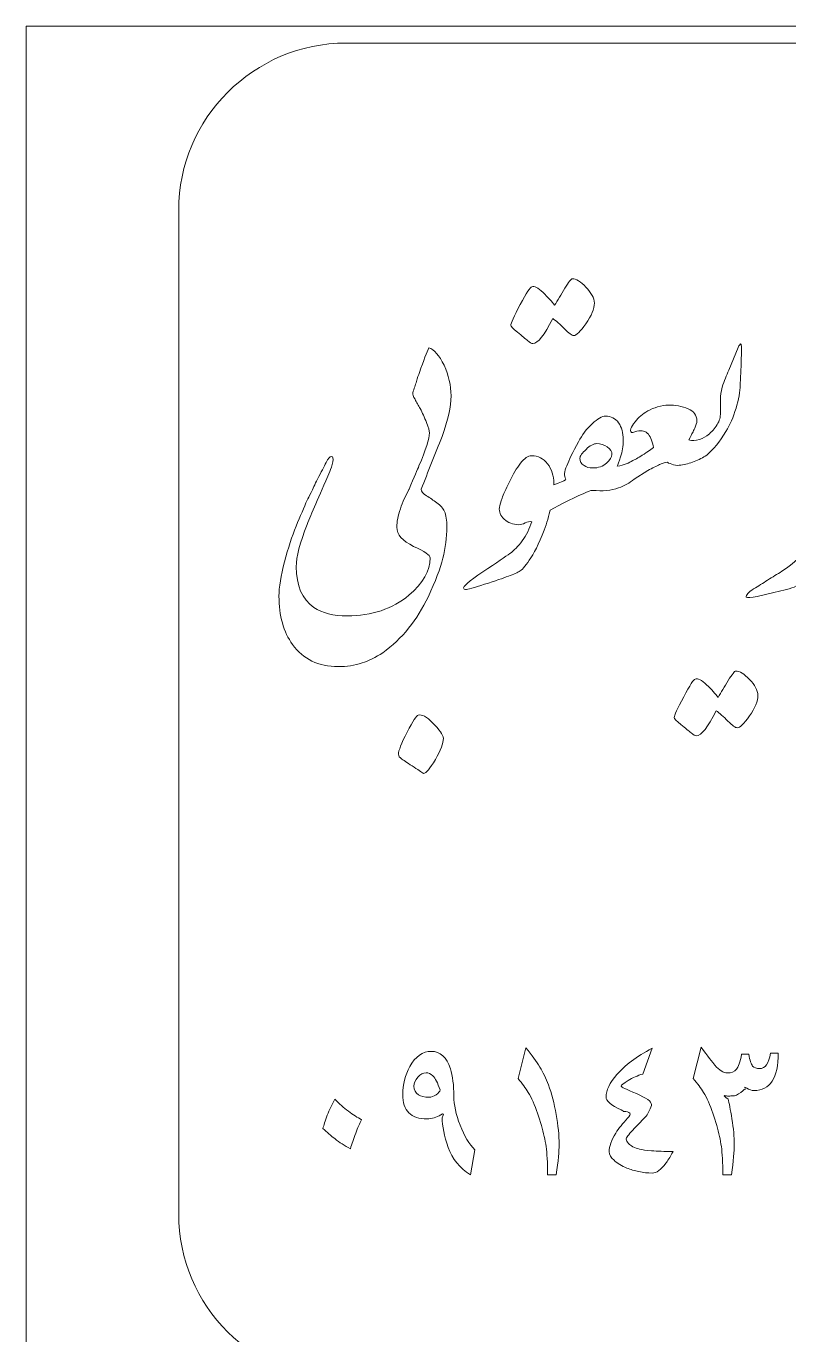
# Model space of a CAD drawing. Header units: millimetres. Extents: x 62 to 462, y 96 to 456.
# Drawn here: x 62.31 to 84.81, y 417.17 to 455.8 of the extents above; entities that cross this region are included whole.
import ezdxf

# ---------------------------------------------------------------- set-up
doc = ezdxf.new("R2010")
doc.units = ezdxf.units.MM
doc.header["$MEASUREMENT"] = 0
doc.layers.add('Layer 1', color=7, linetype='Continuous')

msp = doc.modelspace()

# ---------------------------------------------------------------- linework, layer by layer
at = {"layer": 'Layer 1', "color": 242, "lineweight": 18}
msp.add_lwpolyline([(62.3067, 95.8033), (462.3067, 95.8033), (462.3067, 455.8033), (62.3067, 455.8033), (62.3067, 95.8033)], close=True, dxfattribs=at)
at = {"layer": 'Layer 1', "color": 250, "lineweight": 18}
for points, knots in [([(71.7442, 455.3033), (71.7442, 455.3033), (101.3692, 455.3033), (101.3692, 455.3033), (104.0887, 455.3033), (106.3067, 453.0853), (106.3067, 450.3658), (106.3067, 450.3658), (106.3067, 420.7408), (106.3067, 420.7408), (106.3067, 418.0213), (104.0887, 415.8033), (101.3692, 415.8033), (101.3692, 415.8033), (71.7442, 415.8033), (71.7442, 415.8033), (69.0247, 415.8033), (66.8067, 418.0213), (66.8067, 420.7408), (66.8067, 420.7408), (66.8067, 450.3658), (66.8067, 450.3658), (66.8067, 453.0853), (69.0247, 455.3033), (71.7442, 455.3033)], [0, 0, 0, 0, 0.125, 0.125, 0.125, 0.25, 0.25, 0.25, 0.375, 0.375, 0.375, 0.5, 0.5, 0.5, 0.625, 0.625, 0.625, 0.75, 0.75, 0.75, 0.875, 0.875, 0.875, 1, 1, 1, 1]), ([(76.6061, 446.9703), (76.6061, 447.0307), (76.6989, 447.2328), (76.8847, 447.5834), (77.0705, 447.9318), (77.1843, 448.106), (77.2237, 448.106), (77.3005, 448.1385), (77.4142, 448.0828), (77.5606, 447.9411), (77.7092, 447.7971), (77.8207, 447.6717), (77.8973, 447.5625), (77.9879, 447.7112), (78.0901, 447.8807), (78.2016, 448.0665), (78.3131, 448.2523), (78.385, 448.3452), (78.4222, 448.3452), (78.5359, 448.3452), (78.6707, 448.2615), (78.8263, 448.0967), (78.9843, 447.9318), (79.0655, 447.7762), (79.0748, 447.6298), (79.0748, 447.458), (78.9912, 447.2536), (78.824, 447.0191), (78.6591, 446.7868), (78.5406, 446.6707), (78.4617, 446.6707), (78.4129, 446.6707), (78.3223, 446.738), (78.1899, 446.8681), (78.0599, 447.0005), (77.9437, 447.1027), (77.8439, 447.1747), (77.5977, 446.68), (77.4026, 446.4338), (77.2586, 446.4338), (77.2215, 446.4338), (77.1704, 446.4617), (77.1007, 446.5221), (77.038, 446.5755), (76.9404, 446.6568), (76.8057, 446.766), (76.671, 446.8751), (76.6061, 446.9424), (76.6061, 446.9703)], [0, 0, 0, 0, 0.0625, 0.0625, 0.0625, 0.125, 0.125, 0.125, 0.1875, 0.1875, 0.1875, 0.25, 0.25, 0.25, 0.3125, 0.3125, 0.3125, 0.375, 0.375, 0.375, 0.4375, 0.4375, 0.4375, 0.5, 0.5, 0.5, 0.5625, 0.5625, 0.5625, 0.625, 0.625, 0.625, 0.6875, 0.6875, 0.6875, 0.75, 0.75, 0.75, 0.8125, 0.8125, 0.8125, 0.875, 0.875, 0.875, 0.9375, 0.9375, 0.9375, 1, 1, 1, 1]), ([(74.2302, 440.1075), (74.2302, 440.1842), (74.0676, 440.2979), (73.7401, 440.4466), (73.408, 440.6022), (73.2431, 440.7903), (73.2431, 441.0133), (73.2431, 441.1712), (73.278, 441.3523), (73.35, 441.5543), (73.4197, 441.7541), (73.5032, 441.9469), (73.6032, 442.1281), (73.6032, 442.1281), (73.6055, 442.1322), (73.6055, 442.1322), (73.6055, 442.1322), (73.6054, 442.1327), (73.6054, 442.1327), (73.7587, 442.495), (73.8563, 442.7249), (73.898, 442.8201), (74.1024, 443.2963), (74.2046, 443.6214), (74.2046, 443.7933), (74.2046, 443.8514), (74.1767, 443.9536), (74.121, 444.0998), (74.0583, 444.2577), (73.9979, 444.3972), (73.9375, 444.5132), (73.912, 444.5597), (73.8841, 444.6038), (73.8563, 444.6502), (73.8283, 444.6967), (73.8051, 444.7408), (73.7819, 444.7873), (73.7262, 444.8686), (73.7053, 444.9313), (73.7146, 444.9777), (73.7541, 445.1031), (73.7912, 445.217), (73.8237, 445.3168), (73.8539, 445.4166), (73.8841, 445.5026), (73.912, 445.5745), (74.0327, 445.9392), (74.1257, 446.183), (74.1906, 446.3108), (74.344, 446.2597), (74.4949, 446.0879), (74.6389, 445.7929), (74.7759, 445.4979), (74.8433, 445.196), (74.8433, 444.8894), (74.8433, 444.5712), (74.755, 444.1718), (74.5785, 443.6911), (74.474, 443.4333), (74.3695, 443.1731), (74.2673, 442.9108), (74.1652, 442.6507), (74.0652, 442.3906), (73.9654, 442.1327), (73.9654, 442.1327), (73.9648, 442.1315), (73.9648, 442.1315), (73.9648, 442.1315), (73.9654, 442.1281), (73.9654, 442.1281), (73.9654, 442.0654), (74.0165, 442.0003), (74.1187, 441.9376), (74.2209, 441.8749), (74.3231, 441.8052), (74.4276, 441.7309), (74.5321, 441.6543), (74.6065, 441.5706), (74.6529, 441.4754), (74.697, 441.371), (74.7202, 441.2176), (74.7202, 441.0133), (74.7202, 440.7137), (74.6807, 440.4071), (74.6041, 440.0935), (74.5275, 439.7893), (74.3835, 439.413), (74.1744, 438.9648), (73.8446, 438.2704), (73.3964, 437.7177), (72.8274, 437.3043), (72.6207, 437.1719), (72.4164, 437.0721), (72.2166, 437.0047), (71.9983, 436.9327), (71.7638, 436.8955), (71.5152, 436.8955), (70.93, 436.8955), (70.4818, 437.1138), (70.1682, 437.5481), (69.9011, 437.9197), (69.7664, 438.3982), (69.7664, 438.9787), (69.7664, 439.2366), (69.8199, 439.5733), (69.929, 439.9914), (70.0382, 440.3955), (70.152, 440.7439), (70.2705, 441.0388), (70.3981, 441.343), (70.505, 441.6008), (70.5955, 441.8075), (70.6234, 441.8586), (70.6629, 441.9352), (70.7117, 442.0374), (70.7627, 442.1374), (70.8254, 442.2721), (70.9022, 442.4346), (70.9579, 442.5344), (71.0066, 442.625), (71.0484, 442.7064), (71.0925, 442.7876), (71.1274, 442.8619), (71.1553, 442.9246), (71.2226, 443.0477), (71.2738, 443.1058), (71.3109, 443.1012), (71.3619, 443.0919), (71.3736, 443.0407), (71.3527, 442.9455), (71.3295, 442.8318), (71.2992, 442.7342), (71.2644, 442.6529), (70.9416, 441.9074), (70.7187, 441.3895), (70.5955, 441.0946), (70.3842, 440.5534), (70.2774, 440.1377), (70.2774, 439.8427), (70.2774, 439.283), (70.4492, 438.8859), (70.7929, 438.6444), (71.0484, 438.4771), (71.3759, 438.3935), (71.78, 438.3935), (72.5069, 438.3935), (73.1131, 438.5979), (73.6032, 439.0043), (74.0212, 439.355), (74.2302, 439.7219), (74.2302, 440.1075)], [0, 0, 0, 0, 0.02, 0.02, 0.02, 0.04, 0.04, 0.04, 0.06, 0.06, 0.06, 0.08, 0.08, 0.08, 0.1, 0.1, 0.1, 0.12, 0.12, 0.12, 0.14, 0.14, 0.14, 0.16, 0.16, 0.16, 0.18, 0.18, 0.18, 0.2, 0.2, 0.2, 0.22, 0.22, 0.22, 0.24, 0.24, 0.24, 0.26, 0.26, 0.26, 0.28, 0.28, 0.28, 0.3, 0.3, 0.3, 0.32, 0.32, 0.32, 0.34, 0.34, 0.34, 0.36, 0.36, 0.36, 0.38, 0.38, 0.38, 0.4, 0.4, 0.4, 0.42, 0.42, 0.42, 0.44, 0.44, 0.44, 0.46, 0.46, 0.46, 0.48, 0.48, 0.48, 0.5, 0.5, 0.5, 0.52, 0.52, 0.52, 0.54, 0.54, 0.54, 0.56, 0.56, 0.56, 0.58, 0.58, 0.58, 0.6, 0.6, 0.6, 0.62, 0.62, 0.62, 0.64, 0.64, 0.64, 0.66, 0.66, 0.66, 0.68, 0.68, 0.68, 0.7, 0.7, 0.7, 0.72, 0.72, 0.72, 0.74, 0.74, 0.74, 0.76, 0.76, 0.76, 0.78, 0.78, 0.78, 0.8, 0.8, 0.8, 0.82, 0.82, 0.82, 0.84, 0.84, 0.84, 0.86, 0.86, 0.86, 0.88, 0.88, 0.88, 0.9, 0.9, 0.9, 0.92, 0.92, 0.92, 0.94, 0.94, 0.94, 0.96, 0.96, 0.96, 0.98, 0.98, 0.98, 1, 1, 1, 1]), ([(82.389, 443.712), (82.4981, 443.7887), (82.591, 443.8839), (82.6676, 443.9976), (82.7489, 444.1115), (82.7908, 444.2252), (82.7908, 444.3391), (82.7908, 444.3391), (82.7908, 444.7873), (82.7908, 444.7873), (82.7908, 444.8964), (82.8093, 445.0172), (82.8442, 445.1473), (82.9092, 445.3284), (82.9742, 445.4956), (83.0416, 445.6443), (83.0416, 445.6443), (83.3203, 446.3177), (83.3203, 446.3177), (83.3249, 446.3503), (83.3481, 446.3875), (83.3899, 446.427), (83.4086, 446.427), (83.4155, 446.3804), (83.4155, 446.2853), (83.4155, 446.2853), (83.4039, 445.8022), (83.4039, 445.8022), (83.4039, 445.8022), (83.376, 445.217), (83.376, 445.217), (83.376, 445.0126), (83.3342, 444.7803), (83.2529, 444.5226), (83.1763, 444.2624), (83.0764, 444.0348), (82.9533, 443.8351), (82.7683, 443.532), (82.5809, 443.3003), (82.3912, 443.1425), (82.3912, 443.1425), (82.389, 443.1383), (82.389, 443.1383), (82.2797, 443.0663), (82.1567, 443.0036), (82.022, 442.9525), (81.8849, 442.8991), (81.7526, 442.8643), (81.6272, 442.8457), (81.5575, 442.8318), (81.4855, 442.8364), (81.4089, 442.855), (81.3322, 442.8759), (81.2718, 442.8991), (81.2323, 442.927), (81.1766, 442.927), (81.1, 442.9038), (81.0001, 442.8596), (80.9048, 442.8178), (80.7864, 442.7598), (80.6471, 442.6831), (80.6471, 442.6831), (80.2453, 442.43), (80.2453, 442.43), (80.2453, 442.43), (80.2448, 442.4317), (80.2448, 442.4317), (80.1172, 442.3183), (79.964, 442.2324), (79.7831, 442.1744), (79.5787, 442.0955), (79.321, 442.0723), (79.0075, 442.0978), (78.9424, 442.0978), (78.6521, 441.9701), (78.1296, 441.71), (78.1296, 441.71), (77.7706, 441.5121), (77.7706, 441.5121), (77.7706, 441.5121), (77.7441, 441.4081), (77.7441, 441.4081), (77.7162, 441.2942), (77.6813, 441.1851), (77.6465, 441.0853), (77.4862, 440.6463), (77.34, 440.3211), (77.2029, 440.1121), (77.0682, 439.9031), (76.9614, 439.7754), (76.8847, 439.7243), (76.8058, 439.6755), (76.692, 439.6221), (76.5363, 439.564), (76.3831, 439.5083), (76.1485, 439.4293), (75.8326, 439.3271), (75.5168, 439.2249), (75.331, 439.1739), (75.2707, 439.1739), (75.2358, 439.1739), (75.2172, 439.1832), (75.2172, 439.2017), (75.1801, 439.2505), (75.3682, 439.4154), (75.7816, 439.6918), (76.195, 439.9681), (76.4621, 440.1493), (76.5805, 440.2352), (76.7013, 440.3211), (76.8244, 440.4466), (76.9474, 440.6137), (77.0728, 440.7787), (77.1658, 440.9668), (77.2238, 441.1735), (77.1611, 441.1828), (77.0961, 441.1712), (77.0311, 441.1363), (76.9637, 441.1038), (76.8987, 441.0853), (76.8359, 441.0853), (76.6688, 441.0899), (76.5271, 441.1456), (76.4133, 441.2502), (76.3018, 441.3523), (76.253, 441.4684), (76.2716, 441.5962), (76.2902, 441.6728), (76.3157, 441.7634), (76.3506, 441.8656), (76.3831, 441.9678), (76.4551, 442.1303), (76.5643, 442.351), (76.6734, 442.5739), (76.7825, 442.7574), (76.894, 442.9014), (77.0055, 443.0477), (77.1146, 443.1197), (77.2238, 443.1197), (77.4096, 443.1197), (77.5652, 443.0407), (77.6906, 442.8828), (77.816, 442.7226), (77.8765, 442.5322), (77.8765, 442.3115), (77.8765, 442.3115), (77.8761, 442.2649), (77.8761, 442.2649), (77.8761, 442.2649), (78.0042, 442.3092), (78.0042, 442.3092), (78.1551, 442.3649), (78.2318, 442.4044), (78.2318, 442.4322), (78.2038, 442.4786), (78.1899, 442.5344), (78.1899, 442.6018), (78.1992, 442.6621), (78.2224, 442.7365), (78.2596, 442.827), (78.3223, 442.9942), (78.4385, 443.2311), (78.6056, 443.5354), (78.7101, 443.7351), (78.8425, 443.9116), (79.0075, 444.065), (79.17, 444.2158), (79.3024, 444.2902), (79.4023, 444.2902), (79.5602, 444.2902), (79.6902, 444.2229), (79.7901, 444.0928), (79.8807, 443.965), (79.9248, 443.7978), (79.9248, 443.5888), (79.9248, 443.403), (79.8993, 443.2358), (79.8481, 443.0895), (79.7947, 442.9409), (79.7622, 442.8502), (79.7483, 442.8131), (79.7483, 442.8131), (79.8296, 442.827), (79.8296, 442.827), (80.0061, 442.8712), (80.1455, 442.9315), (80.2453, 443.0036), (80.2453, 443.0036), (80.2495, 442.9965), (80.2495, 442.9965), (80.3306, 443.0386), (80.4453, 443.1075), (80.5913, 443.2057), (80.6239, 443.2243), (80.6982, 443.2777), (80.8167, 443.3636), (80.8167, 443.4356), (80.7841, 443.5401), (80.7214, 443.6772), (80.654, 443.8002), (80.5612, 443.8606), (80.4427, 443.8606), (80.3661, 443.8606), (80.2871, 443.8421), (80.2035, 443.8049), (80.1455, 443.8049), (80.1269, 443.8444), (80.1501, 443.921), (80.1687, 443.9768), (80.2082, 444.0441), (80.2731, 444.1254), (80.3731, 444.2531), (80.4961, 444.3599), (80.6471, 444.4458), (80.7423, 444.497), (80.8399, 444.5341), (80.9397, 444.562), (81.0628, 444.5992), (81.165, 444.6178), (81.2532, 444.6178), (81.4599, 444.6178), (81.655, 444.5805), (81.8385, 444.5085), (82.0103, 444.4412), (82.0963, 444.3228), (82.0963, 444.1532), (82.0963, 444.0952), (82.0754, 444.0232), (82.0359, 443.9373), (82.0127, 443.8861), (81.9918, 443.8397), (81.9708, 443.8002), (81.95, 443.7584), (81.9128, 443.6911), (81.8571, 443.5959), (81.8896, 443.5679), (81.9662, 443.5657), (82.0893, 443.5842), (82.2124, 443.6052), (82.3122, 443.6469), (82.389, 443.712)], [0, 0, 0, 0, 0.0125, 0.0125, 0.0125, 0.025, 0.025, 0.025, 0.0375, 0.0375, 0.0375, 0.05, 0.05, 0.05, 0.0625, 0.0625, 0.0625, 0.075, 0.075, 0.075, 0.0875, 0.0875, 0.0875, 0.1, 0.1, 0.1, 0.1125, 0.1125, 0.1125, 0.125, 0.125, 0.125, 0.1375, 0.1375, 0.1375, 0.15, 0.15, 0.15, 0.1625, 0.1625, 0.1625, 0.175, 0.175, 0.175, 0.1875, 0.1875, 0.1875, 0.2, 0.2, 0.2, 0.2125, 0.2125, 0.2125, 0.225, 0.225, 0.225, 0.2375, 0.2375, 0.2375, 0.25, 0.25, 0.25, 0.2625, 0.2625, 0.2625, 0.275, 0.275, 0.275, 0.2875, 0.2875, 0.2875, 0.3, 0.3, 0.3, 0.3125, 0.3125, 0.3125, 0.325, 0.325, 0.325, 0.3375, 0.3375, 0.3375, 0.35, 0.35, 0.35, 0.3625, 0.3625, 0.3625, 0.375, 0.375, 0.375, 0.3875, 0.3875, 0.3875, 0.4, 0.4, 0.4, 0.4125, 0.4125, 0.4125, 0.425, 0.425, 0.425, 0.4375, 0.4375, 0.4375, 0.45, 0.45, 0.45, 0.4625, 0.4625, 0.4625, 0.475, 0.475, 0.475, 0.4875, 0.4875, 0.4875, 0.5, 0.5, 0.5, 0.5125, 0.5125, 0.5125, 0.525, 0.525, 0.525, 0.5375, 0.5375, 0.5375, 0.55, 0.55, 0.55, 0.5625, 0.5625, 0.5625, 0.575, 0.575, 0.575, 0.5875, 0.5875, 0.5875, 0.6, 0.6, 0.6, 0.6125, 0.6125, 0.6125, 0.625, 0.625, 0.625, 0.6375, 0.6375, 0.6375, 0.65, 0.65, 0.65, 0.6625, 0.6625, 0.6625, 0.675, 0.675, 0.675, 0.6875, 0.6875, 0.6875, 0.7, 0.7, 0.7, 0.7125, 0.7125, 0.7125, 0.725, 0.725, 0.725, 0.7375, 0.7375, 0.7375, 0.75, 0.75, 0.75, 0.7625, 0.7625, 0.7625, 0.775, 0.775, 0.775, 0.7875, 0.7875, 0.7875, 0.8, 0.8, 0.8, 0.8125, 0.8125, 0.8125, 0.825, 0.825, 0.825, 0.8375, 0.8375, 0.8375, 0.85, 0.85, 0.85, 0.8625, 0.8625, 0.8625, 0.875, 0.875, 0.875, 0.8875, 0.8875, 0.8875, 0.9, 0.9, 0.9, 0.9125, 0.9125, 0.9125, 0.925, 0.925, 0.925, 0.9375, 0.9375, 0.9375, 0.95, 0.95, 0.95, 0.9625, 0.9625, 0.9625, 0.975, 0.975, 0.975, 0.9875, 0.9875, 0.9875, 1, 1, 1, 1]), ([(87.6912, 443.4262), (87.805, 443.5215), (87.9676, 443.6516), (88.1812, 443.8211), (88.3903, 443.979), (88.532, 444.0835), (88.6109, 444.1323), (88.6109, 444.1323), (89.0986, 444.4528), (89.0986, 444.4528), (89.0871, 444.4621), (89.0383, 444.4922), (88.957, 444.541), (88.8943, 444.5736), (88.8617, 444.6177), (88.8617, 444.6781), (88.9802, 444.9405), (89.1428, 445.2007), (89.3518, 445.4608), (89.5561, 445.7046), (89.6746, 445.8161), (89.7118, 445.7929), (90.0787, 445.6675), (90.2971, 445.5862), (90.3644, 445.556), (90.6059, 445.4421), (90.7267, 445.3121), (90.7267, 445.1681), (90.7267, 445.0683), (90.6802, 444.9382), (90.5897, 444.7803), (90.4898, 444.6247), (90.376, 444.4922), (90.2505, 444.3785), (90.1089, 444.2601), (89.944, 444.1648), (89.7535, 444.0928), (89.2589, 443.9256), (88.8548, 443.7584), (88.5389, 443.5912), (88.2281, 443.4289), (87.9487, 443.2374), (87.7032, 443.0146), (87.7032, 443.0146), (87.6935, 442.999), (87.6935, 442.999), (87.6425, 442.9687), (87.61, 442.9385), (87.5937, 442.9107), (87.5774, 442.8828), (87.5705, 442.8689), (87.5705, 442.8643), (87.61, 442.8735), (87.7818, 442.9038), (88.0814, 442.9595), (88.302, 442.9943), (88.4879, 443.0129), (88.6387, 443.0129), (88.8547, 443.0129), (89.0335, 442.999), (89.1682, 442.9734), (89.3099, 442.9455), (89.3797, 442.8806), (89.3797, 442.776), (89.3797, 442.7342), (89.3541, 442.6576), (89.3053, 442.5437), (89.2403, 442.4253), (89.159, 442.3068), (89.0591, 442.1908), (88.9918, 442.1118), (88.7502, 441.9886), (88.3345, 441.8168), (87.9211, 441.6426), (87.6657, 441.5265), (87.5705, 441.4662), (87.4752, 441.4034), (87.4032, 441.3523), (87.3521, 441.3129), (87.3247, 441.2767), (87.2947, 441.2497), (87.2623, 441.2327), (87.1914, 441.1513), (87.182, 441.0867), (87.236, 441.0388), (87.2894, 440.9877), (87.38, 440.9621), (87.5078, 440.9599), (87.6354, 440.9575), (87.7284, 440.9575), (87.7864, 440.9575), (87.877, 440.9482), (87.9235, 440.8948), (87.9235, 440.7996), (87.9235, 440.7322), (87.8863, 440.5883), (87.8143, 440.3723), (87.6866, 439.9914), (87.5217, 439.6987), (87.3173, 439.4944), (87.1037, 439.2807), (86.8714, 439.1739), (86.616, 439.1739), (86.3767, 439.1739), (86.1886, 439.2946), (86.0516, 439.5338), (85.9473, 439.7243), (85.8834, 439.9456), (85.862, 440.1972), (85.7696, 440.058), (85.6447, 439.8755), (85.4871, 439.6499), (85.3919, 439.5315), (85.3107, 439.4479), (85.241, 439.3991), (85.1504, 439.3341), (85.0598, 439.283), (84.9669, 439.2459), (84.8741, 439.2064), (84.7719, 439.1762), (84.6604, 439.1507), (84.5489, 439.1251), (84.4398, 439.0995), (84.3306, 439.0717), (84.3306, 439.0717), (83.8801, 438.9625), (83.8801, 438.9625), (83.6989, 438.9323), (83.5874, 438.9277), (83.5479, 438.9486), (83.5479, 439.0136), (83.6222, 439.0926), (83.7732, 439.1878), (83.9079, 439.2737), (84.0473, 439.362), (84.1866, 439.4503), (84.3283, 439.5385), (84.4676, 439.6245), (84.6093, 439.7104), (84.9669, 439.9612), (85.2363, 440.1957), (85.4129, 440.4117), (85.5476, 440.5813), (85.6544, 440.7276), (85.7311, 440.8553), (85.7821, 440.9273), (85.8565, 441.0527), (85.9563, 441.2293), (85.9563, 441.2293), (86.0222, 441.3641), (86.0222, 441.3641), (86.0379, 441.401), (86.0547, 441.4364), (86.0725, 441.4708), (86.0807, 441.4873), (86.089, 441.5032), (86.0976, 441.5187), (86.0976, 441.5187), (86.2489, 441.8285), (86.2489, 441.8285), (86.3163, 441.9678), (86.3837, 442.0816), (86.4464, 442.1675), (86.5044, 442.2535), (86.5602, 442.2953), (86.6089, 442.2906), (86.6554, 442.2674), (86.6693, 442.2233), (86.6507, 442.1536), (86.5997, 442.0049), (86.5694, 441.9074), (86.5555, 441.861), (86.504, 441.6896), (86.4703, 441.554), (86.4554, 441.456), (86.4783, 441.0452), (86.5453, 440.8225), (86.6577, 440.7857), (86.7065, 440.8367), (86.7785, 440.9459), (86.869, 441.1131), (86.9225, 441.213), (86.9643, 441.2803), (86.9898, 441.3175), (86.9966, 441.326), (87.0043, 441.3332), (87.0131, 441.3395), (87.054, 441.3897), (87.1045, 441.443), (87.1616, 441.4963), (87.3033, 441.6241), (87.4451, 441.7332), (87.5913, 441.8285), (87.7772, 441.9515), (87.956, 442.0584), (88.1278, 442.1489), (88.1417, 442.1582), (88.2393, 442.207), (88.4205, 442.2929), (88.4205, 442.337), (88.3484, 442.3695), (88.2022, 442.3882), (88.0768, 442.3928), (87.9048, 442.3882), (87.6935, 442.3742), (87.6935, 442.3742), (86.9852, 442.3185), (86.9852, 442.3185), (86.9527, 442.3185), (86.9434, 442.3463), (86.9573, 442.3997), (86.9852, 442.5182), (87.0735, 442.6901), (87.2267, 442.9107), (87.3757, 443.1307), (87.5292, 443.2987), (87.6872, 443.4169), (87.6872, 443.4169), (87.6912, 443.4262), (87.6912, 443.4262)], [0, 0, 0, 0, 0.0136986, 0.0136986, 0.0136986, 0.0273973, 0.0273973, 0.0273973, 0.0410959, 0.0410959, 0.0410959, 0.0547945, 0.0547945, 0.0547945, 0.0684932, 0.0684932, 0.0684932, 0.0821918, 0.0821918, 0.0821918, 0.0958904, 0.0958904, 0.0958904, 0.109589, 0.109589, 0.109589, 0.1232877, 0.1232877, 0.1232877, 0.1369863, 0.1369863, 0.1369863, 0.1506849, 0.1506849, 0.1506849, 0.1643836, 0.1643836, 0.1643836, 0.1780822, 0.1780822, 0.1780822, 0.1917808, 0.1917808, 0.1917808, 0.2054795, 0.2054795, 0.2054795, 0.2191781, 0.2191781, 0.2191781, 0.2328767, 0.2328767, 0.2328767, 0.2465753, 0.2465753, 0.2465753, 0.260274, 0.260274, 0.260274, 0.2739726, 0.2739726, 0.2739726, 0.2876712, 0.2876712, 0.2876712, 0.3013699, 0.3013699, 0.3013699, 0.3150685, 0.3150685, 0.3150685, 0.3287671, 0.3287671, 0.3287671, 0.3424658, 0.3424658, 0.3424658, 0.3561644, 0.3561644, 0.3561644, 0.369863, 0.369863, 0.369863, 0.3835616, 0.3835616, 0.3835616, 0.3972603, 0.3972603, 0.3972603, 0.4109589, 0.4109589, 0.4109589, 0.4246575, 0.4246575, 0.4246575, 0.4383562, 0.4383562, 0.4383562, 0.4520548, 0.4520548, 0.4520548, 0.4657534, 0.4657534, 0.4657534, 0.4794521, 0.4794521, 0.4794521, 0.4931507, 0.4931507, 0.4931507, 0.5068493, 0.5068493, 0.5068493, 0.5205479, 0.5205479, 0.5205479, 0.5342466, 0.5342466, 0.5342466, 0.5479452, 0.5479452, 0.5479452, 0.5616438, 0.5616438, 0.5616438, 0.5753425, 0.5753425, 0.5753425, 0.5890411, 0.5890411, 0.5890411, 0.6027397, 0.6027397, 0.6027397, 0.6164384, 0.6164384, 0.6164384, 0.630137, 0.630137, 0.630137, 0.6438356, 0.6438356, 0.6438356, 0.6575342, 0.6575342, 0.6575342, 0.6712329, 0.6712329, 0.6712329, 0.6849315, 0.6849315, 0.6849315, 0.6986301, 0.6986301, 0.6986301, 0.7123288, 0.7123288, 0.7123288, 0.7260274, 0.7260274, 0.7260274, 0.739726, 0.739726, 0.739726, 0.7534247, 0.7534247, 0.7534247, 0.7671233, 0.7671233, 0.7671233, 0.7808219, 0.7808219, 0.7808219, 0.7945205, 0.7945205, 0.7945205, 0.8082192, 0.8082192, 0.8082192, 0.8219178, 0.8219178, 0.8219178, 0.8356164, 0.8356164, 0.8356164, 0.8493151, 0.8493151, 0.8493151, 0.8630137, 0.8630137, 0.8630137, 0.8767123, 0.8767123, 0.8767123, 0.890411, 0.890411, 0.890411, 0.9041096, 0.9041096, 0.9041096, 0.9178082, 0.9178082, 0.9178082, 0.9315068, 0.9315068, 0.9315068, 0.9452055, 0.9452055, 0.9452055, 0.9589041, 0.9589041, 0.9589041, 0.9726027, 0.9726027, 0.9726027, 0.9863014, 0.9863014, 0.9863014, 1, 1, 1, 1]), ([(79.5927, 443.1615), (79.5927, 443.2381), (79.5462, 443.3125), (79.4557, 443.3845), (79.3558, 443.4494), (79.2536, 443.4797), (79.1491, 443.4797), (79.0492, 443.4797), (78.9424, 443.4239), (78.8309, 443.3101), (78.7079, 443.201), (78.6474, 443.115), (78.6474, 443.0523), (78.6474, 442.9524), (78.6869, 442.8782), (78.7682, 442.834), (78.8379, 442.7829), (78.9215, 442.7597), (79.0214, 442.7597), (79.1886, 442.7597), (79.3279, 442.8061), (79.4348, 442.9014), (79.5392, 442.9966), (79.5927, 443.0825), (79.5927, 443.1615)], [0, 0, 0, 0, 0.125, 0.125, 0.125, 0.25, 0.25, 0.25, 0.375, 0.375, 0.375, 0.5, 0.5, 0.5, 0.625, 0.625, 0.625, 0.75, 0.75, 0.75, 0.875, 0.875, 0.875, 1, 1, 1, 1]), ([(81.4298, 435.3907), (81.4298, 435.3628), (81.4971, 435.2955), (81.6295, 435.1862), (81.7643, 435.0771), (81.8617, 434.9959), (81.9268, 434.9424), (81.9942, 434.882), (82.0476, 434.8542), (82.0824, 434.8542), (82.2287, 434.8542), (82.4238, 435.1003), (82.6676, 435.595), (82.7676, 435.523), (82.8836, 435.4209), (83.016, 435.2885), (83.1461, 435.156), (83.2366, 435.0911), (83.2878, 435.0911), (83.3644, 435.0911), (83.4852, 435.2072), (83.6477, 435.4394), (83.8149, 435.674), (83.8985, 435.8784), (83.8985, 436.0502), (83.8915, 436.1966), (83.808, 436.3521), (83.6501, 436.517), (83.4945, 436.6819), (83.3598, 436.7656), (83.2459, 436.7656), (83.2111, 436.7656), (83.1368, 436.6726), (83.0253, 436.4868), (82.9138, 436.301), (82.814, 436.1315), (82.7234, 435.9829), (82.6444, 436.092), (82.5329, 436.2174), (82.3866, 436.3614), (82.238, 436.5031), (82.1265, 436.5589), (82.0498, 436.5263), (82.0081, 436.5263), (81.8943, 436.3521), (81.7085, 436.0038), (81.5227, 435.653), (81.4298, 435.451), (81.4298, 435.3907)], [0, 0, 0, 0, 0.0625, 0.0625, 0.0625, 0.125, 0.125, 0.125, 0.1875, 0.1875, 0.1875, 0.25, 0.25, 0.25, 0.3125, 0.3125, 0.3125, 0.375, 0.375, 0.375, 0.4375, 0.4375, 0.4375, 0.5, 0.5, 0.5, 0.5625, 0.5625, 0.5625, 0.625, 0.625, 0.625, 0.6875, 0.6875, 0.6875, 0.75, 0.75, 0.75, 0.8125, 0.8125, 0.8125, 0.875, 0.875, 0.875, 0.9375, 0.9375, 0.9375, 1, 1, 1, 1]), ([(73.2919, 434.3084), (73.2919, 434.2596), (73.3267, 434.2108), (73.394, 434.1668), (73.4707, 434.111), (73.5891, 434.032), (73.7517, 433.9252), (73.912, 433.8184), (74.0072, 433.7579), (74.0327, 433.744), (74.1071, 433.744), (74.2209, 433.8811), (74.3811, 434.1527), (74.539, 434.4245), (74.618, 434.6335), (74.618, 434.7775), (74.6041, 434.8866), (74.5019, 435.0376), (74.3114, 435.2304), (74.121, 435.4231), (73.977, 435.4998), (73.8771, 435.458), (73.826, 435.458), (73.7169, 435.2931), (73.5474, 434.9586), (73.3778, 434.6243), (73.2919, 434.4082), (73.2919, 434.3084)], [0, 0, 0, 0, 0.1111111, 0.1111111, 0.1111111, 0.2222222, 0.2222222, 0.2222222, 0.3333333, 0.3333333, 0.3333333, 0.4444444, 0.4444444, 0.4444444, 0.5555556, 0.5555556, 0.5555556, 0.6666667, 0.6666667, 0.6666667, 0.7777778, 0.7777778, 0.7777778, 0.8888889, 0.8888889, 0.8888889, 1, 1, 1, 1])]:
    msp.add_open_spline(points, degree=3, knots=knots, dxfattribs=at)
at = {"layer": 'Layer 1', "color": 250, "lineweight": 9}
for points, knots in [([(75.5486, 422.6292), (75.5486, 422.6292), (75.4197, 421.8884), (75.4197, 421.8884), (75.0969, 422.0916), (74.8775, 422.3633), (74.7591, 422.7011), (74.6418, 423.039), (74.5826, 423.3316), (74.5826, 423.5789), (74.6465, 423.6962), (74.6314, 423.724), (74.5385, 423.6602), (74.4189, 423.5835), (74.2842, 423.5441), (74.1368, 423.5441), (73.8964, 423.5441), (73.7176, 423.6044), (73.598, 423.7229), (73.4784, 423.8425), (73.4192, 424.0236), (73.4192, 424.2662), (73.4192, 424.5577), (73.4889, 424.8317), (73.6271, 425.0859), (73.7919, 425.3867), (74.0032, 425.5376), (74.2598, 425.5376), (74.5269, 425.5376), (74.715, 425.3669), (74.8241, 425.0244), (74.8926, 424.8084), (74.9263, 424.5402), (74.9263, 424.2175), (74.9263, 423.962), (74.9878, 423.6741), (75.112, 423.3537), (75.2351, 423.0344), (75.3814, 422.7929), (75.5486, 422.6292)], [0, 0, 0, 0, 0.0769231, 0.0769231, 0.0769231, 0.1538462, 0.1538462, 0.1538462, 0.2307692, 0.2307692, 0.2307692, 0.3076923, 0.3076923, 0.3076923, 0.3846154, 0.3846154, 0.3846154, 0.4615385, 0.4615385, 0.4615385, 0.5384615, 0.5384615, 0.5384615, 0.6153846, 0.6153846, 0.6153846, 0.6923077, 0.6923077, 0.6923077, 0.7692308, 0.7692308, 0.7692308, 0.8461538, 0.8461538, 0.8461538, 0.9230769, 0.9230769, 0.9230769, 1, 1, 1, 1]), ([(78.032, 422.7859), (78.032, 422.5978), (78.0053, 422.2994), (77.9508, 421.8919), (77.9508, 421.8919), (77.6918, 421.8919), (77.6918, 421.8919), (77.6918, 422.2541), (77.6779, 422.5328), (77.65, 422.7267), (77.621, 422.9206), (77.5757, 423.1284), (77.5119, 423.3502), (77.4422, 423.5952), (77.3598, 423.8285), (77.2669, 424.048), (77.2216, 424.1501), (77.1729, 424.243), (77.1206, 424.3266), (77.0463, 424.452), (76.9465, 424.5867), (76.8211, 424.7318), (76.8211, 424.7318), (77.0498, 425.6432), (77.0498, 425.6432), (77.2332, 425.4238), (77.3714, 425.2334), (77.4654, 425.0755), (77.5606, 424.9164), (77.6431, 424.7411), (77.7162, 424.5484), (77.8138, 424.2918), (77.8904, 424.0004), (77.9473, 423.6753), (78.0042, 423.3502), (78.032, 423.0541), (78.032, 422.7859)], [0, 0, 0, 0, 0.0833333, 0.0833333, 0.0833333, 0.1666667, 0.1666667, 0.1666667, 0.25, 0.25, 0.25, 0.3333333, 0.3333333, 0.3333333, 0.4166667, 0.4166667, 0.4166667, 0.5, 0.5, 0.5, 0.5833333, 0.5833333, 0.5833333, 0.6666667, 0.6666667, 0.6666667, 0.75, 0.75, 0.75, 0.8333333, 0.8333333, 0.8333333, 0.9166667, 0.9166667, 0.9166667, 1, 1, 1, 1]), ([(81.4002, 422.5816), (81.298, 422.4051), (81.226, 422.2878), (81.1831, 422.2321), (81.0426, 422.0405), (80.9079, 421.9453), (80.7814, 421.9453), (80.6478, 421.9453), (80.5166, 421.9592), (80.3889, 421.9871), (80.26, 422.0138), (80.1416, 422.0486), (80.0325, 422.0916), (79.8769, 422.1578), (79.7503, 422.2332), (79.654, 422.3203), (79.5576, 422.4062), (79.5088, 422.4887), (79.5088, 422.5688), (79.5088, 422.7337), (79.5739, 422.9183), (79.7027, 423.1226), (79.7956, 423.2677), (79.9117, 423.414), (80.0499, 423.5615), (80.1811, 423.6973), (80.1405, 423.7658), (79.928, 423.7658), (79.9733, 423.7472), (79.95, 423.7612), (79.8595, 423.8065), (79.5646, 423.9493), (79.4171, 424.077), (79.4171, 424.1908), (79.4171, 424.3835), (79.5251, 424.6053), (79.7399, 424.8572), (79.9651, 425.1184), (80.3111, 425.3774), (80.7779, 425.6328), (80.7779, 425.6328), (80.4992, 424.8677), (80.4992, 424.8677), (80.3494, 424.8224), (80.2055, 424.7585), (80.0685, 424.6761), (79.9315, 424.5925), (79.863, 424.5379), (79.863, 424.5101), (79.863, 424.4903), (80.0127, 424.416), (80.3123, 424.2895), (80.6107, 424.1629), (80.7605, 424.0549), (80.7605, 423.9667), (80.7605, 423.9295), (80.7384, 423.868), (80.6943, 423.7809), (80.6502, 423.6938), (80.6084, 423.6311), (80.57, 423.5917), (80.4481, 423.4651), (80.3262, 423.3397), (80.2066, 423.2143), (80.0766, 423.0738), (80.0127, 422.9844), (80.0127, 422.9461), (80.0127, 422.9078), (80.0336, 422.8648), (80.0778, 422.8196), (80.1474, 422.7453), (80.2577, 422.6884), (80.4075, 422.6501), (80.4864, 422.6292), (80.606, 422.6129), (80.7639, 422.6001), (80.923, 422.5885), (81.1355, 422.5816), (81.4002, 422.5816)], [0, 0, 0, 0, 0.0384615, 0.0384615, 0.0384615, 0.0769231, 0.0769231, 0.0769231, 0.1153846, 0.1153846, 0.1153846, 0.1538462, 0.1538462, 0.1538462, 0.1923077, 0.1923077, 0.1923077, 0.2307692, 0.2307692, 0.2307692, 0.2692308, 0.2692308, 0.2692308, 0.3076923, 0.3076923, 0.3076923, 0.3461538, 0.3461538, 0.3461538, 0.3846154, 0.3846154, 0.3846154, 0.4230769, 0.4230769, 0.4230769, 0.4615385, 0.4615385, 0.4615385, 0.5, 0.5, 0.5, 0.5384615, 0.5384615, 0.5384615, 0.5769231, 0.5769231, 0.5769231, 0.6153846, 0.6153846, 0.6153846, 0.6538462, 0.6538462, 0.6538462, 0.6923077, 0.6923077, 0.6923077, 0.7307692, 0.7307692, 0.7307692, 0.7692308, 0.7692308, 0.7692308, 0.8076923, 0.8076923, 0.8076923, 0.8461538, 0.8461538, 0.8461538, 0.8846154, 0.8846154, 0.8846154, 0.9230769, 0.9230769, 0.9230769, 0.9615385, 0.9615385, 0.9615385, 1, 1, 1, 1]), ([(83.9487, 425.0279), (84.1182, 425.0279), (84.2261, 425.1811), (84.2714, 425.4865), (84.2714, 425.4865), (84.5002, 425.4865), (84.5002, 425.4865), (84.5002, 424.7492), (84.261, 424.3812), (83.7849, 424.3812), (83.7106, 424.3812), (83.6398, 424.4044), (83.5725, 424.4508), (83.5063, 424.4973), (83.4912, 424.488), (83.5307, 424.4218), (83.533, 424.4334), (83.4877, 424.4021), (83.3937, 424.3266), (83.3101, 424.2569), (83.2253, 424.221), (83.1394, 424.221), (83.1278, 424.221), (83.1139, 424.221), (83.0964, 424.2198), (83.079, 424.2186), (83.0593, 424.2175), (83.0372, 424.2175), (82.9966, 424.2175), (82.956, 424.2221), (82.9165, 424.2302), (82.877, 424.2384), (82.9107, 424.2035), (83.0198, 424.1257), (83.05, 424.0224), (83.0872, 423.8285), (83.1336, 423.5441), (83.18, 423.2608), (83.2033, 423.0077), (83.2033, 422.7859), (83.2033, 422.5978), (83.1766, 422.2994), (83.122, 421.8919), (83.122, 421.8919), (82.8631, 421.8919), (82.8631, 421.8919), (82.8631, 422.2541), (82.8491, 422.5328), (82.8213, 422.7267), (82.7922, 422.9206), (82.747, 423.1284), (82.6831, 423.3502), (82.6134, 423.5952), (82.531, 423.8285), (82.4381, 424.048), (82.3928, 424.1501), (82.3441, 424.243), (82.2918, 424.3266), (82.2175, 424.452), (82.1177, 424.5867), (81.9923, 424.7318), (81.9923, 424.7318), (82.2245, 425.6572), (82.2245, 425.6572), (82.4219, 425.3936), (82.5577, 425.2171), (82.632, 425.1266), (82.7621, 424.9768), (82.8805, 424.9013), (82.9896, 424.9013), (83.1139, 424.9013), (83.2056, 424.9373), (83.2648, 425.007), (83.3217, 425.0755), (83.3728, 425.2241), (83.4181, 425.4528), (83.4181, 425.4528), (83.6294, 425.4528), (83.6294, 425.4528), (83.6607, 425.2717), (83.699, 425.1556), (83.7443, 425.1045), (83.7896, 425.0534), (83.8581, 425.0279), (83.9487, 425.0279)], [0, 0, 0, 0, 0.0357143, 0.0357143, 0.0357143, 0.0714286, 0.0714286, 0.0714286, 0.1071429, 0.1071429, 0.1071429, 0.1428571, 0.1428571, 0.1428571, 0.1785714, 0.1785714, 0.1785714, 0.2142857, 0.2142857, 0.2142857, 0.25, 0.25, 0.25, 0.2857143, 0.2857143, 0.2857143, 0.3214286, 0.3214286, 0.3214286, 0.3571429, 0.3571429, 0.3571429, 0.3928571, 0.3928571, 0.3928571, 0.4285714, 0.4285714, 0.4285714, 0.4642857, 0.4642857, 0.4642857, 0.5, 0.5, 0.5, 0.5357143, 0.5357143, 0.5357143, 0.5714286, 0.5714286, 0.5714286, 0.6071429, 0.6071429, 0.6071429, 0.6428571, 0.6428571, 0.6428571, 0.6785714, 0.6785714, 0.6785714, 0.7142857, 0.7142857, 0.7142857, 0.75, 0.75, 0.75, 0.7857143, 0.7857143, 0.7857143, 0.8214286, 0.8214286, 0.8214286, 0.8571429, 0.8571429, 0.8571429, 0.8928571, 0.8928571, 0.8928571, 0.9285714, 0.9285714, 0.9285714, 0.9642857, 0.9642857, 0.9642857, 1, 1, 1, 1]), ([(74.5211, 424.4021), (74.4514, 424.6053), (74.3794, 424.7446), (74.3074, 424.8166), (74.2482, 424.8758), (74.1809, 424.9048), (74.1066, 424.9048), (74.0183, 424.9048), (73.9359, 424.8607), (73.8616, 424.7725), (73.7873, 424.6842), (73.749, 424.5971), (73.749, 424.5101), (73.749, 424.3928), (73.7919, 424.308), (73.879, 424.2558), (73.9556, 424.2082), (74.0613, 424.1838), (74.1948, 424.1838), (74.2633, 424.1838), (74.3318, 424.2082), (74.4026, 424.2558), (74.4723, 424.3034), (74.5129, 424.3522), (74.5211, 424.4021)], [0, 0, 0, 0, 0.125, 0.125, 0.125, 0.25, 0.25, 0.25, 0.375, 0.375, 0.375, 0.5, 0.5, 0.5, 0.625, 0.625, 0.625, 0.75, 0.75, 0.75, 0.875, 0.875, 0.875, 1, 1, 1, 1]), ([(71.8751, 422.664), (71.7044, 422.7522), (71.55, 422.8509), (71.4118, 422.9601), (71.2969, 423.0483), (71.1808, 423.1481), (71.0647, 423.2584), (71.0879, 423.356), (71.1297, 423.4872), (71.1924, 423.652), (71.2551, 423.8157), (71.3294, 423.9748), (71.4153, 424.1257), (71.5442, 423.9922), (71.6777, 423.8738), (71.8147, 423.7705), (71.9529, 423.6671), (72.0817, 423.5835), (72.2048, 423.5174), (72.1502, 423.4198), (72.0922, 423.2875), (72.0295, 423.1191), (71.9668, 422.9519), (71.9157, 422.7998), (71.8751, 422.664)], [0, 0, 0, 0, 0.125, 0.125, 0.125, 0.25, 0.25, 0.25, 0.375, 0.375, 0.375, 0.5, 0.5, 0.5, 0.625, 0.625, 0.625, 0.75, 0.75, 0.75, 0.875, 0.875, 0.875, 1, 1, 1, 1])]:
    msp.add_open_spline(points, degree=3, knots=knots, dxfattribs=at)

doc.saveas('drawing.dxf')
